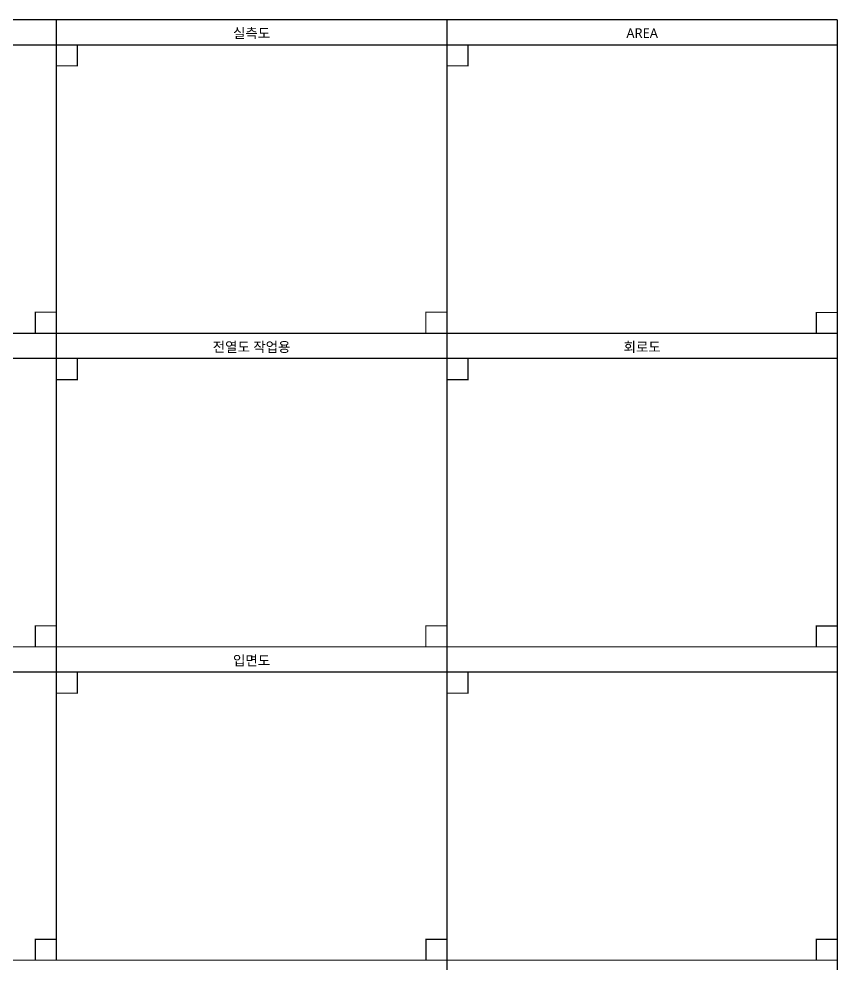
# Model space of a CAD drawing. Header units: inches. Extents: x 47110 to 276445, y 19043 to 183074.
# Drawn here: x 197462 to 276444, y 91905 to 183074 of the extents above; entities that cross this region are included whole.
import ezdxf
from ezdxf.enums import TextEntityAlignment as Align

# ---------------------------------------------------------------- set-up
doc = ezdxf.new("R2010")
doc.units = ezdxf.units.IN
doc.header["$LTSCALE"] = 50
doc.header["$MEASUREMENT"] = 0
doc.styles.add('맑은고딕', font='malgun.ttf')

msp = doc.modelspace()

# ---------------------------------------------------------------- linework, layer by layer
at = {"color": 32, "true_color": 0xcd6928}
for points in [[(276383.5645057, 182995.8012075, 121.7664609, 121.7664609, 0), (118848.0336456, 182995.8012075, 121.7664609, 121.7664609, 0), (118848.0336456, 52367.8379788, 121.7664609, 121.7664609, 0), (125748.9167795, 52368.5917128, 121.7664609, 121.7664609, 0)], [(201065.8488, 182995.8012075, 121.766461, 121.766461, 0), (201065.8488, 92284.8381913, 121.766461, 121.766461, 0)], [(236709.2281377, 52380.7111131, 121.7664609, 121.7664609, 0), (276383.5645057, 52385.0444568, 121.7664609, 121.7664609, 0), (276383.5645057, 183013.0076855, 0, 0, 0)]]:
    msp.add_lwpolyline(points, format="xyseb", dxfattribs=at)
at = {"color": 32, "true_color": 0xcd6928, "const_width": 121.7664609}
for points in [[(238724.7066529, 182996.027182), (238738.6997472, 52380.9327777)], [(125748.1330942, 180560.4719904), (276383.5645057, 180560.4719904)], [(203095.2898143, 180577.6784684), (203095.2898143, 178548.2374541), (201065.8488, 178548.2374541)], [(240754.4085938, 180577.6784684), (240754.4085938, 178548.2374541), (238724.9675795, 178548.2374541)], [(199036.4077857, 152758.8135355), (199036.4077857, 154788.2545498), (201065.8488, 154788.2545498)], [(236695.2656386, 152758.8135355), (236695.2656386, 154788.2545498), (238724.7066529, 154788.2545498)], [(274354.0623009, 152728.5148449), (274354.0623009, 154757.9558592), (276383.5033152, 154757.9558592)], [(125748.1330942, 152741.6070575), (276383.5645057, 152741.6070575)], [(125748.1330942, 150323.4843183), (276383.5645057, 150323.4843183)], [(203095.2898143, 150306.2778403), (203095.2898143, 148276.836826), (201065.8488, 148276.836826)], [(240754.1476672, 150306.2778403), (240754.1476672, 148276.836826), (238724.7066529, 148276.836826)], [(199036.4077857, 122504.6193854), (199036.4077857, 124534.0603997), (201065.8488, 124534.0603997)], [(236695.2656386, 122504.6193854), (236695.2656386, 124534.0603997), (238724.7066529, 124534.0603997)], [(274354.0928962, 122491.5271729), (274354.0928962, 124520.9681872), (276383.5339105, 124520.9681872)], [(125748.1330942, 122504.6193854), (276383.5645057, 122504.6193854)], [(125748.1330942, 120086.4966462), (276383.5645057, 120086.4966462)], [(203095.2898143, 120069.2901682), (203095.2898143, 118039.8491539), (201065.8488, 118039.8491539)], [(240754.1476672, 120069.2901682), (240754.1476672, 118039.8491539), (238724.7066529, 118039.8491539)], [(199036.4077857, 92267.6317133), (199036.4077857, 94297.0727276), (201065.8488, 94297.0727276)], [(236704.9531409, 92271.7459788), (236704.9531409, 94301.1869931), (238734.3941551, 94301.1869931)], [(274354.0928962, 92271.7459788), (274354.0928962, 94301.1869931), (276383.5339105, 94301.1869931)], [(125748.1330942, 92284.8381913), (276383.5645057, 92284.8381913)]]:
    msp.add_lwpolyline(points, dxfattribs=at)

# ---------------------------------------------------------------- texts
at = {"color": 7, "style": '맑은고딕'}
for s, p in [('실측도', (219895.2777264, 181698.3192363)), ('AREA', (257554.1355793, 181698.3192363)), ('전열도 작업용', (219895.2777264, 151426.9186083)), ('회로도', (257554.1355793, 151426.9186083)), ('입면도', (219895.2777264, 121189.9309362))]:
    msp.add_text(s, height=953.10310984, dxfattribs=at).set_placement(p, align=Align.MIDDLE_CENTER)

doc.saveas('drawing.dxf')
